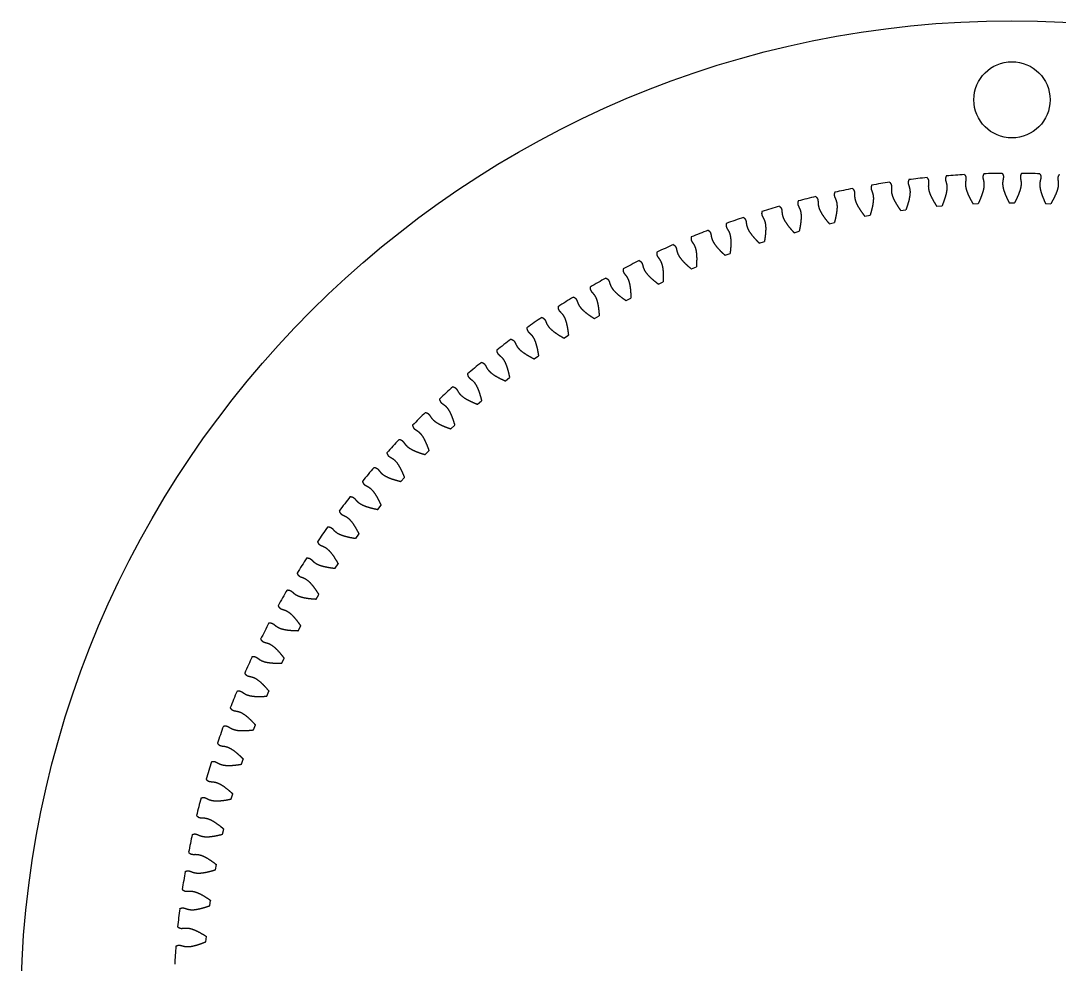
# Model space of a CAD drawing. Header units: millimetres. Extents: x 8 to 86, y -86 to -8.
# Drawn here: x 8 to 48.86, y -45.14 to -8 of the extents above; entities that cross this region are included whole.
import ezdxf

# ---------------------------------------------------------------- set-up
doc = ezdxf.new("R2010")
doc.units = ezdxf.units.MM
doc.layers.get('0').update_dxf_attribs({"linetype": 'CONTINUOUS'})

msp = doc.modelspace()

# ---------------------------------------------------------------- linework, layer by layer
for p, q in [((42.62, -15.468), (42.828, -15.44)), ((44.039, -15.304), (44.248, -15.285)), ((45.464, -15.203), (45.673, -15.193)), ((46.893, -15.166), (47.102, -15.166)), ((48.321, -15.193), (48.53, -15.202)), ((41.21, -15.696), (41.416, -15.659)), ((38.427, -16.342), (38.629, -16.286)), ((39.811, -15.988), (40.015, -15.941)), ((37.06, -16.757), (37.259, -16.692)), ((35.714, -17.233), (35.91, -17.16)), ((34.39, -17.77), (34.582, -17.687)), ((33.091, -18.365), (33.279, -18.274)), ((31.82, -19.018), (32.004, -18.919)), ((30.58, -19.727), (30.76, -19.62)), ((29.373, -20.491), (29.548, -20.376)), ((28.201, -21.309), (28.371, -21.186)), ((27.068, -22.178), (27.231, -22.047)), ((25.974, -23.097), (26.132, -22.959)), ((24.923, -24.065), (25.074, -23.92)), ((23.916, -25.078), (24.061, -24.927)), ((22.956, -26.136), (23.093, -25.978)), ((22.044, -27.236), (22.174, -27.072)), ((21.182, -28.375), (21.305, -28.206)), ((20.373, -29.552), (20.488, -29.378)), ((19.617, -30.764), (19.724, -30.585)), ((18.916, -32.009), (19.015, -31.825)), ((18.272, -33.284), (18.362, -33.096)), ((17.685, -34.587), (17.767, -34.395)), ((17.158, -35.915), (17.231, -35.719)), ((16.691, -37.265), (16.755, -37.066)), ((16.284, -38.634), (16.34, -38.433)), ((15.94, -40.021), (15.986, -39.817)), ((15.658, -41.421), (15.695, -41.216)), ((15.439, -42.833), (15.467, -42.626)), ((15.284, -44.253), (15.303, -44.045))]:
    msp.add_line(p, q)
for centre, radius in [((47, -47), 39), ((47, -11.111), 1.5)]:
    msp.add_circle(centre, radius)
for start, end in [(95.8144, 97.0543), (93.243, 94.4828), (90.6716, 91.9114), (88.1002, 89.34), (100.9573, 102.1971), (98.3859, 99.6257), (103.5287, 104.7685), (106.1002, 107.34), (108.6716, 109.9114), (111.243, 112.4828), (113.8144, 115.0543), (116.3859, 117.6257), (118.9573, 120.1971), (121.5287, 122.7685), (124.1002, 125.34), (126.6716, 127.9114), (129.243, 130.4828), (131.8144, 133.0543), (134.3859, 135.6257), (136.9573, 138.1971), (139.5287, 140.7685), (142.1002, 143.34), (144.6716, 145.9114), (147.243, 148.4828), (149.8144, 151.0543), (152.3859, 153.6257), (154.9573, 156.1971), (157.5287, 158.7685), (160.1002, 161.34), (162.6716, 163.9114), (165.243, 166.4828), (167.8144, 169.0543), (170.3859, 171.6257), (172.9573, 174.1971), (175.5287, 176.7685)]:
    msp.add_arc((47, -47), 32.996, start, end)
for points, knots in [([(42.948, -14.253), (42.942, -14.264), (42.931, -14.286), (42.92, -14.318), (42.912, -14.359), (42.916, -14.408), (42.93, -14.458), (42.949, -14.512), (42.969, -14.573), (42.985, -14.646), (42.992, -14.735), (42.987, -14.84), (42.968, -14.962), (42.937, -15.103), (42.9, -15.229), (42.866, -15.332), (42.841, -15.403), (42.828, -15.44)], [0.1347828, 0.1347828, 0.1347828, 0.1347828, 0.1347828, 0.1347828, 0.2, 0.2666667, 0.3333333, 0.4, 0.4666667, 0.5333333, 0.6, 0.6666667, 0.7333333, 0.8, 0.8666667, 0.9333333, 1, 1, 1, 1, 1, 1]), ([(43.657, -14.173), (43.665, -14.183), (43.681, -14.202), (43.699, -14.23), (43.715, -14.268), (43.723, -14.317), (43.721, -14.369), (43.714, -14.426), (43.708, -14.49), (43.709, -14.565), (43.722, -14.652), (43.75, -14.754), (43.795, -14.869), (43.858, -14.999), (43.922, -15.114), (43.978, -15.206), (44.018, -15.271), (44.039, -15.304)], [0.1345052, 0.1345052, 0.1345052, 0.1345052, 0.1345052, 0.1345052, 0.2, 0.2666667, 0.3333333, 0.4, 0.4666667, 0.5333333, 0.6, 0.6666667, 0.7333333, 0.8, 0.8666667, 0.9333333, 1, 1, 1, 1, 1, 1]), ([(44.421, -14.105), (44.415, -14.115), (44.403, -14.137), (44.39, -14.168), (44.381, -14.208), (44.382, -14.258), (44.394, -14.308), (44.411, -14.363), (44.428, -14.425), (44.44, -14.499), (44.443, -14.587), (44.434, -14.692), (44.41, -14.814), (44.372, -14.953), (44.329, -15.077), (44.291, -15.178), (44.263, -15.249), (44.248, -15.285)], [0.1347828, 0.1347828, 0.1347828, 0.1347828, 0.1347828, 0.1347828, 0.2, 0.2666667, 0.3333333, 0.4, 0.4666667, 0.5333333, 0.6, 0.6666667, 0.7333333, 0.8, 0.8666667, 0.9333333, 1, 1, 1, 1, 1, 1]), ([(45.133, -14.056), (45.141, -14.066), (45.155, -14.086), (45.173, -14.115), (45.187, -14.154), (45.193, -14.203), (45.188, -14.255), (45.179, -14.311), (45.17, -14.375), (45.168, -14.45), (45.177, -14.538), (45.2, -14.64), (45.24, -14.758), (45.297, -14.89), (45.356, -15.008), (45.407, -15.103), (45.445, -15.169), (45.464, -15.203)], [0.1345052, 0.1345052, 0.1345052, 0.1345052, 0.1345052, 0.1345052, 0.2, 0.2666667, 0.3333333, 0.4, 0.4666667, 0.5333333, 0.6, 0.6666667, 0.7333333, 0.8, 0.8666667, 0.9333333, 1, 1, 1, 1, 1, 1]), ([(45.899, -14.022), (45.893, -14.032), (45.88, -14.053), (45.866, -14.084), (45.855, -14.124), (45.854, -14.173), (45.863, -14.224), (45.878, -14.279), (45.892, -14.342), (45.901, -14.417), (45.9, -14.505), (45.886, -14.609), (45.857, -14.73), (45.812, -14.867), (45.764, -14.989), (45.721, -15.089), (45.69, -15.158), (45.673, -15.193)], [0.1347828, 0.1347828, 0.1347828, 0.1347828, 0.1347828, 0.1347828, 0.2, 0.2666667, 0.3333333, 0.4, 0.4666667, 0.5333333, 0.6, 0.6666667, 0.7333333, 0.8, 0.8666667, 0.9333333, 1, 1, 1, 1, 1, 1]), ([(46.613, -14.006), (46.621, -14.016), (46.634, -14.036), (46.65, -14.066), (46.663, -14.106), (46.666, -14.155), (46.659, -14.206), (46.647, -14.262), (46.636, -14.326), (46.63, -14.401), (46.635, -14.489), (46.654, -14.592), (46.689, -14.711), (46.739, -14.846), (46.793, -14.966), (46.84, -15.063), (46.874, -15.131), (46.893, -15.166)], [0.1345052, 0.1345052, 0.1345052, 0.1345052, 0.1345052, 0.1345052, 0.2, 0.2666667, 0.3333333, 0.4, 0.4666667, 0.5333333, 0.6, 0.6666667, 0.7333333, 0.8, 0.8666667, 0.9333333, 1, 1, 1, 1, 1, 1]), ([(47.38, -14.006), (47.373, -14.016), (47.359, -14.036), (47.344, -14.066), (47.331, -14.106), (47.328, -14.155), (47.335, -14.206), (47.347, -14.262), (47.358, -14.326), (47.364, -14.4), (47.359, -14.489), (47.34, -14.592), (47.306, -14.711), (47.255, -14.846), (47.202, -14.966), (47.154, -15.063), (47.12, -15.131), (47.102, -15.166)], [0.1347828, 0.1347828, 0.1347828, 0.1347828, 0.1347828, 0.1347828, 0.2, 0.2666667, 0.3333333, 0.4, 0.4666667, 0.5333333, 0.6, 0.6666667, 0.7333333, 0.8, 0.8666667, 0.9333333, 1, 1, 1, 1, 1, 1]), ([(48.094, -14.022), (48.101, -14.032), (48.113, -14.053), (48.128, -14.084), (48.139, -14.124), (48.14, -14.173), (48.131, -14.224), (48.116, -14.279), (48.102, -14.342), (48.093, -14.417), (48.094, -14.505), (48.108, -14.609), (48.137, -14.73), (48.182, -14.867), (48.23, -14.989), (48.273, -15.088), (48.304, -15.158), (48.321, -15.193)], [0.1345052, 0.1345052, 0.1345052, 0.1345052, 0.1345052, 0.1345052, 0.2, 0.2666667, 0.3333333, 0.4, 0.4666667, 0.5333333, 0.6, 0.6666667, 0.7333333, 0.8, 0.8666667, 0.9333333, 1, 1, 1, 1, 1, 1]), ([(48.86, -14.056), (48.852, -14.066), (48.838, -14.085), (48.821, -14.115), (48.806, -14.154), (48.801, -14.203), (48.806, -14.254), (48.815, -14.31), (48.824, -14.375), (48.826, -14.449), (48.817, -14.537), (48.794, -14.64), (48.754, -14.757), (48.697, -14.89), (48.639, -15.008), (48.587, -15.102), (48.55, -15.168), (48.53, -15.202)], [0.1347828, 0.1347828, 0.1347828, 0.1347828, 0.1347828, 0.1347828, 0.2, 0.2666667, 0.3333333, 0.4, 0.4666667, 0.5333333, 0.6, 0.6666667, 0.7333333, 0.8, 0.8666667, 0.9333333, 1, 1, 1, 1, 1, 1]), ([(40.728, -14.605), (40.737, -14.614), (40.754, -14.631), (40.775, -14.658), (40.795, -14.695), (40.806, -14.743), (40.809, -14.794), (40.807, -14.851), (40.807, -14.916), (40.815, -14.991), (40.836, -15.076), (40.873, -15.175), (40.928, -15.286), (41.002, -15.409), (41.076, -15.518), (41.14, -15.605), (41.186, -15.666), (41.21, -15.696)], [0.1345052, 0.1345052, 0.1345052, 0.1345052, 0.1345052, 0.1345052, 0.2, 0.2666667, 0.3333333, 0.4, 0.4666667, 0.5333333, 0.6, 0.6666667, 0.7333333, 0.8, 0.8666667, 0.9333333, 1, 1, 1, 1, 1, 1]), ([(41.483, -14.468), (41.477, -14.479), (41.468, -14.502), (41.458, -14.534), (41.452, -14.575), (41.458, -14.624), (41.474, -14.673), (41.495, -14.726), (41.518, -14.787), (41.537, -14.859), (41.548, -14.947), (41.548, -15.052), (41.535, -15.175), (41.51, -15.317), (41.479, -15.445), (41.449, -15.549), (41.428, -15.622), (41.416, -15.659)], [0.1347828, 0.1347828, 0.1347828, 0.1347828, 0.1347828, 0.1347828, 0.2, 0.2666667, 0.3333333, 0.4, 0.4666667, 0.5333333, 0.6, 0.6666667, 0.7333333, 0.8, 0.8666667, 0.9333333, 1, 1, 1, 1, 1, 1]), ([(42.188, -14.356), (42.196, -14.365), (42.213, -14.384), (42.232, -14.411), (42.25, -14.449), (42.26, -14.497), (42.26, -14.549), (42.256, -14.606), (42.253, -14.671), (42.257, -14.745), (42.274, -14.832), (42.307, -14.932), (42.357, -15.045), (42.425, -15.172), (42.495, -15.284), (42.554, -15.374), (42.598, -15.436), (42.62, -15.468)], [0.1345052, 0.1345052, 0.1345052, 0.1345052, 0.1345052, 0.1345052, 0.2, 0.2666667, 0.3333333, 0.4, 0.4666667, 0.5333333, 0.6, 0.6666667, 0.7333333, 0.8, 0.8666667, 0.9333333, 1, 1, 1, 1, 1, 1]), ([(38.589, -15.094), (38.584, -15.105), (38.577, -15.128), (38.57, -15.162), (38.568, -15.203), (38.578, -15.251), (38.598, -15.299), (38.625, -15.35), (38.653, -15.408), (38.678, -15.478), (38.697, -15.565), (38.706, -15.669), (38.704, -15.793), (38.692, -15.937), (38.672, -16.067), (38.653, -16.173), (38.637, -16.248), (38.629, -16.286)], [0.1347828, 0.1347828, 0.1347828, 0.1347828, 0.1347828, 0.1347828, 0.2, 0.2666667, 0.3333333, 0.4, 0.4666667, 0.5333333, 0.6, 0.6666667, 0.7333333, 0.8, 0.8666667, 0.9333333, 1, 1, 1, 1, 1, 1]), ([(39.281, -14.919), (39.29, -14.927), (39.308, -14.944), (39.33, -14.97), (39.351, -15.006), (39.365, -15.053), (39.37, -15.104), (39.371, -15.162), (39.374, -15.226), (39.385, -15.3), (39.41, -15.385), (39.451, -15.482), (39.511, -15.59), (39.591, -15.71), (39.67, -15.816), (39.737, -15.9), (39.786, -15.958), (39.811, -15.988)], [0.1345052, 0.1345052, 0.1345052, 0.1345052, 0.1345052, 0.1345052, 0.2, 0.2666667, 0.3333333, 0.4, 0.4666667, 0.5333333, 0.6, 0.6666667, 0.7333333, 0.8, 0.8666667, 0.9333333, 1, 1, 1, 1, 1, 1]), ([(40.029, -14.748), (40.024, -14.76), (40.015, -14.783), (40.007, -14.815), (40.003, -14.857), (40.011, -14.905), (40.029, -14.954), (40.053, -15.006), (40.079, -15.065), (40.101, -15.137), (40.115, -15.224), (40.12, -15.329), (40.113, -15.453), (40.094, -15.595), (40.068, -15.725), (40.044, -15.83), (40.025, -15.903), (40.015, -15.941)], [0.1347828, 0.1347828, 0.1347828, 0.1347828, 0.1347828, 0.1347828, 0.2, 0.2666667, 0.3333333, 0.4, 0.4666667, 0.5333333, 0.6, 0.6666667, 0.7333333, 0.8, 0.8666667, 0.9333333, 1, 1, 1, 1, 1, 1]), ([(37.166, -15.503), (37.162, -15.515), (37.155, -15.538), (37.15, -15.572), (37.15, -15.613), (37.162, -15.661), (37.184, -15.708), (37.213, -15.757), (37.244, -15.814), (37.272, -15.883), (37.295, -15.969), (37.309, -16.073), (37.313, -16.197), (37.306, -16.341), (37.293, -16.472), (37.278, -16.579), (37.266, -16.654), (37.259, -16.692)], [0.1347828, 0.1347828, 0.1347828, 0.1347828, 0.1347828, 0.1347828, 0.2, 0.2666667, 0.3333333, 0.4, 0.4666667, 0.5333333, 0.6, 0.6666667, 0.7333333, 0.8, 0.8666667, 0.9333333, 1, 1, 1, 1, 1, 1]), ([(37.85, -15.298), (37.859, -15.306), (37.878, -15.322), (37.901, -15.346), (37.924, -15.381), (37.94, -15.428), (37.947, -15.479), (37.95, -15.536), (37.956, -15.6), (37.971, -15.674), (37.999, -15.758), (38.045, -15.852), (38.11, -15.958), (38.194, -16.074), (38.278, -16.176), (38.349, -16.257), (38.401, -16.313), (38.427, -16.342)], [0.1345052, 0.1345052, 0.1345052, 0.1345052, 0.1345052, 0.1345052, 0.2, 0.2666667, 0.3333333, 0.4, 0.4666667, 0.5333333, 0.6, 0.6666667, 0.7333333, 0.8, 0.8666667, 0.9333333, 1, 1, 1, 1, 1, 1]), ([(36.436, -15.74), (36.447, -15.748), (36.466, -15.763), (36.49, -15.786), (36.514, -15.82), (36.532, -15.866), (36.542, -15.917), (36.548, -15.974), (36.556, -16.038), (36.574, -16.11), (36.606, -16.193), (36.656, -16.285), (36.726, -16.388), (36.816, -16.5), (36.904, -16.598), (36.979, -16.676), (37.033, -16.73), (37.06, -16.757)], [0.1345052, 0.1345052, 0.1345052, 0.1345052, 0.1345052, 0.1345052, 0.2, 0.2666667, 0.3333333, 0.4, 0.4666667, 0.5333333, 0.6, 0.6666667, 0.7333333, 0.8, 0.8666667, 0.9333333, 1, 1, 1, 1, 1, 1]), ([(35.045, -16.246), (35.055, -16.253), (35.075, -16.267), (35.1, -16.289), (35.126, -16.322), (35.146, -16.367), (35.158, -16.417), (35.166, -16.474), (35.178, -16.537), (35.199, -16.609), (35.235, -16.69), (35.289, -16.78), (35.363, -16.88), (35.458, -16.988), (35.55, -17.082), (35.628, -17.156), (35.685, -17.207), (35.714, -17.233)], [0.1345052, 0.1345052, 0.1345052, 0.1345052, 0.1345052, 0.1345052, 0.2, 0.2666667, 0.3333333, 0.4, 0.4666667, 0.5333333, 0.6, 0.6666667, 0.7333333, 0.8, 0.8666667, 0.9333333, 1, 1, 1, 1, 1, 1]), ([(35.763, -15.976), (35.759, -15.988), (35.754, -16.012), (35.75, -16.045), (35.752, -16.087), (35.766, -16.134), (35.79, -16.18), (35.821, -16.228), (35.854, -16.283), (35.886, -16.351), (35.912, -16.436), (35.931, -16.539), (35.941, -16.663), (35.941, -16.807), (35.933, -16.938), (35.923, -17.045), (35.914, -17.121), (35.91, -17.16)], [0.1347828, 0.1347828, 0.1347828, 0.1347828, 0.1347828, 0.1347828, 0.2, 0.2666667, 0.3333333, 0.4, 0.4666667, 0.5333333, 0.6, 0.6666667, 0.7333333, 0.8, 0.8666667, 0.9333333, 1, 1, 1, 1, 1, 1]), ([(34.382, -16.511), (34.379, -16.524), (34.375, -16.548), (34.372, -16.581), (34.376, -16.623), (34.392, -16.669), (34.419, -16.714), (34.452, -16.76), (34.488, -16.814), (34.522, -16.881), (34.552, -16.964), (34.575, -17.066), (34.591, -17.189), (34.597, -17.333), (34.595, -17.465), (34.59, -17.573), (34.585, -17.648), (34.582, -17.687)], [0.1347828, 0.1347828, 0.1347828, 0.1347828, 0.1347828, 0.1347828, 0.2, 0.2666667, 0.3333333, 0.4, 0.4666667, 0.5333333, 0.6, 0.6666667, 0.7333333, 0.8, 0.8666667, 0.9333333, 1, 1, 1, 1, 1, 1]), ([(33.027, -17.108), (33.025, -17.121), (33.021, -17.145), (33.02, -17.179), (33.026, -17.22), (33.044, -17.265), (33.073, -17.308), (33.108, -17.354), (33.146, -17.406), (33.183, -17.471), (33.217, -17.552), (33.245, -17.654), (33.266, -17.776), (33.279, -17.92), (33.283, -18.051), (33.282, -18.159), (33.281, -18.235), (33.279, -18.274)], [0.1347828, 0.1347828, 0.1347828, 0.1347828, 0.1347828, 0.1347828, 0.2, 0.2666667, 0.3333333, 0.4, 0.4666667, 0.5333333, 0.6, 0.6666667, 0.7333333, 0.8, 0.8666667, 0.9333333, 1, 1, 1, 1, 1, 1]), ([(33.677, -16.813), (33.688, -16.819), (33.708, -16.833), (33.734, -16.854), (33.762, -16.885), (33.784, -16.93), (33.798, -16.979), (33.809, -17.035), (33.823, -17.099), (33.847, -17.169), (33.887, -17.249), (33.945, -17.336), (34.023, -17.432), (34.123, -17.536), (34.219, -17.626), (34.301, -17.696), (34.359, -17.745), (34.39, -17.77)], [0.1345052, 0.1345052, 0.1345052, 0.1345052, 0.1345052, 0.1345052, 0.2, 0.2666667, 0.3333333, 0.4, 0.4666667, 0.5333333, 0.6, 0.6666667, 0.7333333, 0.8, 0.8666667, 0.9333333, 1, 1, 1, 1, 1, 1]), ([(32.336, -17.441), (32.347, -17.447), (32.368, -17.459), (32.395, -17.48), (32.424, -17.51), (32.448, -17.553), (32.464, -17.602), (32.478, -17.657), (32.495, -17.72), (32.522, -17.79), (32.565, -17.867), (32.627, -17.952), (32.71, -18.044), (32.814, -18.144), (32.914, -18.229), (32.999, -18.296), (33.059, -18.342), (33.091, -18.365)], [0.1345052, 0.1345052, 0.1345052, 0.1345052, 0.1345052, 0.1345052, 0.2, 0.2666667, 0.3333333, 0.4, 0.4666667, 0.5333333, 0.6, 0.6666667, 0.7333333, 0.8, 0.8666667, 0.9333333, 1, 1, 1, 1, 1, 1]), ([(31.7, -17.765), (31.698, -17.778), (31.696, -17.802), (31.696, -17.836), (31.704, -17.876), (31.724, -17.921), (31.755, -17.963), (31.792, -18.007), (31.832, -18.057), (31.873, -18.12), (31.91, -18.2), (31.942, -18.301), (31.968, -18.422), (31.988, -18.564), (31.998, -18.696), (32.002, -18.803), (32.004, -18.88), (32.004, -18.919)], [0.1347828, 0.1347828, 0.1347828, 0.1347828, 0.1347828, 0.1347828, 0.2, 0.2666667, 0.3333333, 0.4, 0.4666667, 0.5333333, 0.6, 0.6666667, 0.7333333, 0.8, 0.8666667, 0.9333333, 1, 1, 1, 1, 1, 1]), ([(31.025, -18.129), (31.036, -18.134), (31.057, -18.146), (31.085, -18.165), (31.115, -18.193), (31.141, -18.235), (31.16, -18.284), (31.176, -18.338), (31.196, -18.4), (31.226, -18.468), (31.273, -18.544), (31.338, -18.626), (31.425, -18.714), (31.534, -18.809), (31.638, -18.89), (31.725, -18.953), (31.788, -18.996), (31.82, -19.018)], [0.1345052, 0.1345052, 0.1345052, 0.1345052, 0.1345052, 0.1345052, 0.2, 0.2666667, 0.3333333, 0.4, 0.4666667, 0.5333333, 0.6, 0.6666667, 0.7333333, 0.8, 0.8666667, 0.9333333, 1, 1, 1, 1, 1, 1]), ([(30.404, -18.481), (30.402, -18.494), (30.401, -18.518), (30.403, -18.552), (30.413, -18.592), (30.435, -18.636), (30.467, -18.676), (30.506, -18.718), (30.549, -18.767), (30.592, -18.828), (30.633, -18.906), (30.67, -19.005), (30.701, -19.125), (30.727, -19.267), (30.743, -19.397), (30.752, -19.505), (30.757, -19.581), (30.76, -19.62)], [0.1347828, 0.1347828, 0.1347828, 0.1347828, 0.1347828, 0.1347828, 0.2, 0.2666667, 0.3333333, 0.4, 0.4666667, 0.5333333, 0.6, 0.6666667, 0.7333333, 0.8, 0.8666667, 0.9333333, 1, 1, 1, 1, 1, 1]), ([(29.745, -18.875), (29.757, -18.879), (29.779, -18.89), (29.808, -18.908), (29.839, -18.935), (29.867, -18.976), (29.887, -19.023), (29.906, -19.077), (29.929, -19.138), (29.962, -19.205), (30.012, -19.278), (30.081, -19.357), (30.172, -19.442), (30.284, -19.531), (30.392, -19.607), (30.482, -19.666), (30.547, -19.707), (30.58, -19.727)], [0.1345052, 0.1345052, 0.1345052, 0.1345052, 0.1345052, 0.1345052, 0.2, 0.2666667, 0.3333333, 0.4, 0.4666667, 0.5333333, 0.6, 0.6666667, 0.7333333, 0.8, 0.8666667, 0.9333333, 1, 1, 1, 1, 1, 1]), ([(29.141, -19.254), (29.14, -19.267), (29.14, -19.291), (29.144, -19.325), (29.155, -19.365), (29.179, -19.408), (29.213, -19.447), (29.254, -19.487), (29.299, -19.533), (29.345, -19.593), (29.389, -19.669), (29.43, -19.766), (29.467, -19.884), (29.499, -20.025), (29.521, -20.154), (29.535, -20.261), (29.544, -20.337), (29.548, -20.376)], [0.1347828, 0.1347828, 0.1347828, 0.1347828, 0.1347828, 0.1347828, 0.2, 0.2666667, 0.3333333, 0.4, 0.4666667, 0.5333333, 0.6, 0.6666667, 0.7333333, 0.8, 0.8666667, 0.9333333, 1, 1, 1, 1, 1, 1]), ([(28.501, -19.677), (28.513, -19.681), (28.535, -19.691), (28.565, -19.707), (28.597, -19.733), (28.627, -19.773), (28.649, -19.819), (28.67, -19.872), (28.696, -19.932), (28.732, -19.997), (28.785, -20.068), (28.858, -20.144), (28.952, -20.224), (29.069, -20.309), (29.18, -20.38), (29.273, -20.435), (29.339, -20.472), (29.373, -20.491)], [0.1345052, 0.1345052, 0.1345052, 0.1345052, 0.1345052, 0.1345052, 0.2, 0.2666667, 0.3333333, 0.4, 0.4666667, 0.5333333, 0.6, 0.6666667, 0.7333333, 0.8, 0.8666667, 0.9333333, 1, 1, 1, 1, 1, 1]), ([(27.914, -20.084), (27.914, -20.096), (27.915, -20.12), (27.92, -20.154), (27.933, -20.193), (27.959, -20.235), (27.995, -20.272), (28.037, -20.311), (28.084, -20.355), (28.133, -20.412), (28.181, -20.487), (28.226, -20.582), (28.268, -20.698), (28.307, -20.837), (28.334, -20.966), (28.353, -21.072), (28.365, -21.147), (28.371, -21.186)], [0.1347828, 0.1347828, 0.1347828, 0.1347828, 0.1347828, 0.1347828, 0.2, 0.2666667, 0.3333333, 0.4, 0.4666667, 0.5333333, 0.6, 0.6666667, 0.7333333, 0.8, 0.8666667, 0.9333333, 1, 1, 1, 1, 1, 1]), ([(27.294, -20.534), (27.306, -20.538), (27.328, -20.547), (27.359, -20.562), (27.392, -20.586), (27.424, -20.624), (27.448, -20.67), (27.472, -20.722), (27.5, -20.78), (27.539, -20.844), (27.595, -20.912), (27.671, -20.985), (27.769, -21.061), (27.889, -21.14), (28.003, -21.206), (28.099, -21.257), (28.166, -21.291), (28.201, -21.309)], [0.1345052, 0.1345052, 0.1345052, 0.1345052, 0.1345052, 0.1345052, 0.2, 0.2666667, 0.3333333, 0.4, 0.4666667, 0.5333333, 0.6, 0.6666667, 0.7333333, 0.8, 0.8666667, 0.9333333, 1, 1, 1, 1, 1, 1]), ([(26.726, -20.967), (26.726, -20.98), (26.728, -21.004), (26.735, -21.037), (26.749, -21.076), (26.778, -21.116), (26.815, -21.152), (26.859, -21.188), (26.908, -21.231), (26.959, -21.286), (27.01, -21.358), (27.06, -21.45), (27.107, -21.565), (27.152, -21.702), (27.185, -21.829), (27.209, -21.935), (27.224, -22.009), (27.231, -22.047)], [0.1347828, 0.1347828, 0.1347828, 0.1347828, 0.1347828, 0.1347828, 0.2, 0.2666667, 0.3333333, 0.4, 0.4666667, 0.5333333, 0.6, 0.6666667, 0.7333333, 0.8, 0.8666667, 0.9333333, 1, 1, 1, 1, 1, 1]), ([(26.126, -21.445), (26.138, -21.449), (26.161, -21.456), (26.192, -21.47), (26.227, -21.493), (26.26, -21.529), (26.287, -21.573), (26.312, -21.625), (26.343, -21.682), (26.385, -21.744), (26.444, -21.809), (26.524, -21.878), (26.625, -21.95), (26.749, -22.024), (26.865, -22.084), (26.963, -22.131), (27.032, -22.162), (27.068, -22.178)], [0.1345052, 0.1345052, 0.1345052, 0.1345052, 0.1345052, 0.1345052, 0.2, 0.2666667, 0.3333333, 0.4, 0.4666667, 0.5333333, 0.6, 0.6666667, 0.7333333, 0.8, 0.8666667, 0.9333333, 1, 1, 1, 1, 1, 1]), ([(25.578, -21.903), (25.579, -21.915), (25.582, -21.939), (25.59, -21.972), (25.607, -22.01), (25.637, -22.049), (25.676, -22.084), (25.721, -22.118), (25.772, -22.158), (25.825, -22.211), (25.88, -22.28), (25.933, -22.371), (25.986, -22.483), (26.037, -22.618), (26.076, -22.744), (26.104, -22.848), (26.122, -22.921), (26.132, -22.959)], [0.1347828, 0.1347828, 0.1347828, 0.1347828, 0.1347828, 0.1347828, 0.2, 0.2666667, 0.3333333, 0.4, 0.4666667, 0.5333333, 0.6, 0.6666667, 0.7333333, 0.8, 0.8666667, 0.9333333, 1, 1, 1, 1, 1, 1]), ([(25.001, -22.407), (25.013, -22.41), (25.036, -22.417), (25.068, -22.429), (25.104, -22.45), (25.138, -22.485), (25.167, -22.528), (25.195, -22.578), (25.228, -22.634), (25.273, -22.694), (25.335, -22.757), (25.417, -22.822), (25.521, -22.889), (25.648, -22.957), (25.768, -23.013), (25.867, -23.055), (25.938, -23.083), (25.974, -23.097)], [0.1345052, 0.1345052, 0.1345052, 0.1345052, 0.1345052, 0.1345052, 0.2, 0.2666667, 0.3333333, 0.4, 0.4666667, 0.5333333, 0.6, 0.6666667, 0.7333333, 0.8, 0.8666667, 0.9333333, 1, 1, 1, 1, 1, 1]), ([(24.474, -22.889), (24.475, -22.902), (24.48, -22.925), (24.489, -22.958), (24.507, -22.995), (24.539, -23.033), (24.579, -23.065), (24.626, -23.098), (24.679, -23.136), (24.735, -23.186), (24.792, -23.253), (24.85, -23.341), (24.907, -23.451), (24.964, -23.583), (25.008, -23.707), (25.041, -23.81), (25.063, -23.882), (25.074, -23.92)], [0.1347828, 0.1347828, 0.1347828, 0.1347828, 0.1347828, 0.1347828, 0.2, 0.2666667, 0.3333333, 0.4, 0.4666667, 0.5333333, 0.6, 0.6666667, 0.7333333, 0.8, 0.8666667, 0.9333333, 1, 1, 1, 1, 1, 1]), ([(23.919, -23.419), (23.932, -23.421), (23.955, -23.427), (23.988, -23.438), (24.024, -23.457), (24.06, -23.491), (24.091, -23.533), (24.121, -23.581), (24.157, -23.635), (24.204, -23.693), (24.269, -23.753), (24.354, -23.815), (24.461, -23.877), (24.591, -23.94), (24.713, -23.99), (24.814, -24.027), (24.886, -24.052), (24.923, -24.065)], [0.1345052, 0.1345052, 0.1345052, 0.1345052, 0.1345052, 0.1345052, 0.2, 0.2666667, 0.3333333, 0.4, 0.4666667, 0.5333333, 0.6, 0.6666667, 0.7333333, 0.8, 0.8666667, 0.9333333, 1, 1, 1, 1, 1, 1]), ([(23.415, -23.924), (23.417, -23.936), (23.422, -23.96), (23.433, -23.992), (23.453, -24.029), (23.486, -24.065), (23.528, -24.095), (23.577, -24.125), (23.631, -24.161), (23.689, -24.208), (23.749, -24.273), (23.811, -24.358), (23.873, -24.466), (23.935, -24.595), (23.986, -24.717), (24.023, -24.818), (24.048, -24.89), (24.061, -24.927)], [0.1347828, 0.1347828, 0.1347828, 0.1347828, 0.1347828, 0.1347828, 0.2, 0.2666667, 0.3333333, 0.4, 0.4666667, 0.5333333, 0.6, 0.6666667, 0.7333333, 0.8, 0.8666667, 0.9333333, 1, 1, 1, 1, 1, 1]), ([(22.885, -24.479), (22.897, -24.48), (22.921, -24.485), (22.954, -24.494), (22.991, -24.512), (23.029, -24.544), (23.061, -24.584), (23.093, -24.631), (23.131, -24.684), (23.182, -24.739), (23.249, -24.797), (23.337, -24.854), (23.447, -24.912), (23.579, -24.968), (23.703, -25.013), (23.806, -25.046), (23.879, -25.067), (23.916, -25.078)], [0.1345052, 0.1345052, 0.1345052, 0.1345052, 0.1345052, 0.1345052, 0.2, 0.2666667, 0.3333333, 0.4, 0.4666667, 0.5333333, 0.6, 0.6666667, 0.7333333, 0.8, 0.8666667, 0.9333333, 1, 1, 1, 1, 1, 1]), ([(22.403, -25.006), (22.406, -25.018), (22.412, -25.041), (22.425, -25.073), (22.446, -25.108), (22.481, -25.143), (22.524, -25.172), (22.574, -25.199), (22.63, -25.232), (22.69, -25.277), (22.753, -25.339), (22.818, -25.421), (22.885, -25.526), (22.953, -25.653), (23.009, -25.772), (23.051, -25.871), (23.079, -25.942), (23.093, -25.978)], [0.1347828, 0.1347828, 0.1347828, 0.1347828, 0.1347828, 0.1347828, 0.2, 0.2666667, 0.3333333, 0.4, 0.4666667, 0.5333333, 0.6, 0.6666667, 0.7333333, 0.8, 0.8666667, 0.9333333, 1, 1, 1, 1, 1, 1]), ([(21.899, -25.583), (21.911, -25.584), (21.935, -25.587), (21.968, -25.595), (22.006, -25.612), (22.045, -25.642), (22.08, -25.681), (22.114, -25.726), (22.154, -25.777), (22.207, -25.83), (22.277, -25.885), (22.367, -25.938), (22.479, -25.991), (22.614, -26.041), (22.74, -26.08), (22.844, -26.108), (22.918, -26.127), (22.956, -26.136)], [0.1345052, 0.1345052, 0.1345052, 0.1345052, 0.1345052, 0.1345052, 0.2, 0.2666667, 0.3333333, 0.4, 0.4666667, 0.5333333, 0.6, 0.6666667, 0.7333333, 0.8, 0.8666667, 0.9333333, 1, 1, 1, 1, 1, 1]), ([(21.441, -26.131), (21.444, -26.143), (21.452, -26.166), (21.466, -26.197), (21.488, -26.232), (21.525, -26.265), (21.569, -26.292), (21.62, -26.317), (21.678, -26.348), (21.739, -26.39), (21.805, -26.449), (21.874, -26.528), (21.946, -26.629), (22.02, -26.753), (22.081, -26.87), (22.127, -26.967), (22.159, -27.036), (22.174, -27.072)], [0.1347828, 0.1347828, 0.1347828, 0.1347828, 0.1347828, 0.1347828, 0.2, 0.2666667, 0.3333333, 0.4, 0.4666667, 0.5333333, 0.6, 0.6666667, 0.7333333, 0.8, 0.8666667, 0.9333333, 1, 1, 1, 1, 1, 1]), ([(20.963, -26.731), (20.975, -26.731), (21, -26.734), (21.033, -26.74), (21.072, -26.755), (21.112, -26.783), (21.148, -26.82), (21.185, -26.864), (21.227, -26.913), (21.282, -26.964), (21.354, -27.015), (21.447, -27.065), (21.561, -27.112), (21.699, -27.156), (21.826, -27.19), (21.931, -27.213), (22.006, -27.228), (22.044, -27.236)], [0.1345052, 0.1345052, 0.1345052, 0.1345052, 0.1345052, 0.1345052, 0.2, 0.2666667, 0.3333333, 0.4, 0.4666667, 0.5333333, 0.6, 0.6666667, 0.7333333, 0.8, 0.8666667, 0.9333333, 1, 1, 1, 1, 1, 1]), ([(20.531, -27.299), (20.534, -27.311), (20.543, -27.334), (20.558, -27.364), (20.582, -27.397), (20.62, -27.429), (20.666, -27.453), (20.718, -27.477), (20.776, -27.505), (20.84, -27.544), (20.909, -27.6), (20.981, -27.676), (21.057, -27.774), (21.137, -27.894), (21.203, -28.008), (21.253, -28.103), (21.288, -28.171), (21.305, -28.206)], [0.1347828, 0.1347828, 0.1347828, 0.1347828, 0.1347828, 0.1347828, 0.2, 0.2666667, 0.3333333, 0.4, 0.4666667, 0.5333333, 0.6, 0.6666667, 0.7333333, 0.8, 0.8666667, 0.9333333, 1, 1, 1, 1, 1, 1]), ([(20.08, -27.919), (20.092, -27.919), (20.117, -27.92), (20.15, -27.925), (20.19, -27.938), (20.231, -27.965), (20.269, -28), (20.307, -28.043), (20.352, -28.09), (20.409, -28.138), (20.483, -28.186), (20.578, -28.231), (20.695, -28.273), (20.834, -28.311), (20.962, -28.339), (21.069, -28.358), (21.144, -28.37), (21.182, -28.375)], [0.1345052, 0.1345052, 0.1345052, 0.1345052, 0.1345052, 0.1345052, 0.2, 0.2666667, 0.3333333, 0.4, 0.4666667, 0.5333333, 0.6, 0.6666667, 0.7333333, 0.8, 0.8666667, 0.9333333, 1, 1, 1, 1, 1, 1]), ([(19.673, -28.506), (19.678, -28.518), (19.687, -28.54), (19.704, -28.57), (19.729, -28.602), (19.769, -28.632), (19.815, -28.655), (19.869, -28.675), (19.928, -28.701), (19.994, -28.737), (20.065, -28.79), (20.14, -28.863), (20.221, -28.957), (20.306, -29.074), (20.377, -29.184), (20.432, -29.277), (20.469, -29.343), (20.488, -29.378)], [0.1347828, 0.1347828, 0.1347828, 0.1347828, 0.1347828, 0.1347828, 0.2, 0.2666667, 0.3333333, 0.4, 0.4666667, 0.5333333, 0.6, 0.6666667, 0.7333333, 0.8, 0.8666667, 0.9333333, 1, 1, 1, 1, 1, 1]), ([(19.251, -29.146), (19.263, -29.146), (19.288, -29.146), (19.322, -29.149), (19.362, -29.16), (19.404, -29.185), (19.443, -29.219), (19.483, -29.259), (19.53, -29.304), (19.589, -29.35), (19.666, -29.394), (19.763, -29.435), (19.881, -29.472), (20.022, -29.504), (20.151, -29.526), (20.258, -29.54), (20.334, -29.548), (20.373, -29.552)], [0.1345052, 0.1345052, 0.1345052, 0.1345052, 0.1345052, 0.1345052, 0.2, 0.2666667, 0.3333333, 0.4, 0.4666667, 0.5333333, 0.6, 0.6666667, 0.7333333, 0.8, 0.8666667, 0.9333333, 1, 1, 1, 1, 1, 1]), ([(18.871, -29.751), (18.876, -29.762), (18.887, -29.784), (18.904, -29.813), (18.932, -29.844), (18.972, -29.872), (19.02, -29.893), (19.074, -29.911), (19.134, -29.934), (19.201, -29.967), (19.275, -30.017), (19.354, -30.086), (19.438, -30.177), (19.528, -30.289), (19.604, -30.397), (19.663, -30.487), (19.704, -30.551), (19.724, -30.585)], [0.1347828, 0.1347828, 0.1347828, 0.1347828, 0.1347828, 0.1347828, 0.2, 0.2666667, 0.3333333, 0.4, 0.4666667, 0.5333333, 0.6, 0.6666667, 0.7333333, 0.8, 0.8666667, 0.9333333, 1, 1, 1, 1, 1, 1]), ([(18.478, -30.409), (18.49, -30.408), (18.515, -30.407), (18.549, -30.409), (18.589, -30.418), (18.633, -30.441), (18.673, -30.473), (18.715, -30.512), (18.764, -30.554), (18.825, -30.598), (18.904, -30.638), (19.002, -30.675), (19.122, -30.707), (19.264, -30.732), (19.394, -30.748), (19.502, -30.757), (19.578, -30.762), (19.617, -30.764)], [0.1345052, 0.1345052, 0.1345052, 0.1345052, 0.1345052, 0.1345052, 0.2, 0.2666667, 0.3333333, 0.4, 0.4666667, 0.5333333, 0.6, 0.6666667, 0.7333333, 0.8, 0.8666667, 0.9333333, 1, 1, 1, 1, 1, 1]), ([(18.126, -31.03), (18.131, -31.042), (18.142, -31.063), (18.161, -31.091), (18.19, -31.121), (18.232, -31.147), (18.28, -31.165), (18.335, -31.181), (18.397, -31.201), (18.465, -31.232), (18.541, -31.278), (18.623, -31.343), (18.711, -31.43), (18.806, -31.539), (18.887, -31.643), (18.95, -31.73), (18.993, -31.793), (19.015, -31.825)], [0.1347828, 0.1347828, 0.1347828, 0.1347828, 0.1347828, 0.1347828, 0.2, 0.2666667, 0.3333333, 0.4, 0.4666667, 0.5333333, 0.6, 0.6666667, 0.7333333, 0.8, 0.8666667, 0.9333333, 1, 1, 1, 1, 1, 1]), ([(17.762, -31.706), (17.775, -31.704), (17.799, -31.702), (17.833, -31.702), (17.874, -31.71), (17.918, -31.73), (17.96, -31.76), (18.004, -31.797), (18.055, -31.838), (18.118, -31.878), (18.198, -31.915), (18.298, -31.948), (18.419, -31.974), (18.562, -31.993), (18.693, -32.003), (18.801, -32.007), (18.877, -32.009), (18.916, -32.009)], [0.1345052, 0.1345052, 0.1345052, 0.1345052, 0.1345052, 0.1345052, 0.2, 0.2666667, 0.3333333, 0.4, 0.4666667, 0.5333333, 0.6, 0.6666667, 0.7333333, 0.8, 0.8666667, 0.9333333, 1, 1, 1, 1, 1, 1]), ([(17.438, -32.342), (17.444, -32.353), (17.457, -32.374), (17.477, -32.401), (17.507, -32.429), (17.55, -32.454), (17.599, -32.47), (17.654, -32.483), (17.717, -32.5), (17.787, -32.528), (17.864, -32.57), (17.949, -32.632), (18.041, -32.715), (18.141, -32.819), (18.226, -32.919), (18.293, -33.004), (18.339, -33.065), (18.362, -33.096)], [0.1347828, 0.1347828, 0.1347828, 0.1347828, 0.1347828, 0.1347828, 0.2, 0.2666667, 0.3333333, 0.4, 0.4666667, 0.5333333, 0.6, 0.6666667, 0.7333333, 0.8, 0.8666667, 0.9333333, 1, 1, 1, 1, 1, 1]), ([(17.105, -33.033), (17.118, -33.031), (17.142, -33.027), (17.176, -33.026), (17.217, -33.032), (17.263, -33.05), (17.306, -33.079), (17.351, -33.114), (17.404, -33.152), (17.468, -33.189), (17.55, -33.223), (17.651, -33.251), (17.774, -33.271), (17.917, -33.284), (18.049, -33.288), (18.157, -33.288), (18.233, -33.286), (18.272, -33.284)], [0.1345052, 0.1345052, 0.1345052, 0.1345052, 0.1345052, 0.1345052, 0.2, 0.2666667, 0.3333333, 0.4, 0.4666667, 0.5333333, 0.6, 0.6666667, 0.7333333, 0.8, 0.8666667, 0.9333333, 1, 1, 1, 1, 1, 1]), ([(16.81, -33.683), (16.817, -33.694), (16.83, -33.714), (16.851, -33.74), (16.883, -33.767), (16.927, -33.79), (16.977, -33.803), (17.033, -33.814), (17.096, -33.829), (17.167, -33.853), (17.246, -33.892), (17.333, -33.95), (17.43, -34.029), (17.534, -34.128), (17.623, -34.225), (17.694, -34.306), (17.743, -34.364), (17.767, -34.395)], [0.1347828, 0.1347828, 0.1347828, 0.1347828, 0.1347828, 0.1347828, 0.2, 0.2666667, 0.3333333, 0.4, 0.4666667, 0.5333333, 0.6, 0.6666667, 0.7333333, 0.8, 0.8666667, 0.9333333, 1, 1, 1, 1, 1, 1]), ([(16.509, -34.388), (16.521, -34.385), (16.545, -34.381), (16.579, -34.378), (16.62, -34.382), (16.667, -34.398), (16.711, -34.425), (16.758, -34.458), (16.812, -34.493), (16.878, -34.528), (16.962, -34.558), (17.064, -34.581), (17.187, -34.596), (17.331, -34.603), (17.463, -34.601), (17.57, -34.595), (17.646, -34.59), (17.685, -34.587)], [0.1345052, 0.1345052, 0.1345052, 0.1345052, 0.1345052, 0.1345052, 0.2, 0.2666667, 0.3333333, 0.4, 0.4666667, 0.5333333, 0.6, 0.6666667, 0.7333333, 0.8, 0.8666667, 0.9333333, 1, 1, 1, 1, 1, 1]), ([(16.243, -35.051), (16.25, -35.061), (16.264, -35.081), (16.287, -35.106), (16.319, -35.132), (16.364, -35.152), (16.415, -35.164), (16.471, -35.172), (16.535, -35.184), (16.607, -35.205), (16.688, -35.24), (16.778, -35.294), (16.877, -35.368), (16.986, -35.463), (17.08, -35.555), (17.154, -35.634), (17.205, -35.69), (17.231, -35.719)], [0.1347828, 0.1347828, 0.1347828, 0.1347828, 0.1347828, 0.1347828, 0.2, 0.2666667, 0.3333333, 0.4, 0.4666667, 0.5333333, 0.6, 0.6666667, 0.7333333, 0.8, 0.8666667, 0.9333333, 1, 1, 1, 1, 1, 1]), ([(15.974, -35.769), (15.986, -35.765), (16.01, -35.76), (16.043, -35.756), (16.085, -35.758), (16.132, -35.772), (16.178, -35.796), (16.226, -35.827), (16.281, -35.86), (16.349, -35.892), (16.434, -35.918), (16.537, -35.937), (16.661, -35.946), (16.805, -35.946), (16.936, -35.938), (17.044, -35.928), (17.119, -35.92), (17.158, -35.915)], [0.1345052, 0.1345052, 0.1345052, 0.1345052, 0.1345052, 0.1345052, 0.2, 0.2666667, 0.3333333, 0.4, 0.4666667, 0.5333333, 0.6, 0.6666667, 0.7333333, 0.8, 0.8666667, 0.9333333, 1, 1, 1, 1, 1, 1]), ([(15.738, -36.443), (15.745, -36.453), (15.761, -36.472), (15.784, -36.496), (15.818, -36.52), (15.864, -36.538), (15.915, -36.548), (15.971, -36.554), (16.036, -36.562), (16.108, -36.58), (16.191, -36.612), (16.283, -36.662), (16.386, -36.732), (16.498, -36.821), (16.596, -36.909), (16.674, -36.984), (16.728, -37.038), (16.755, -37.066)], [0.1347828, 0.1347828, 0.1347828, 0.1347828, 0.1347828, 0.1347828, 0.2, 0.2666667, 0.3333333, 0.4, 0.4666667, 0.5333333, 0.6, 0.6666667, 0.7333333, 0.8, 0.8666667, 0.9333333, 1, 1, 1, 1, 1, 1]), ([(15.501, -37.172), (15.513, -37.168), (15.537, -37.162), (15.57, -37.156), (15.611, -37.156), (15.659, -37.168), (15.706, -37.191), (15.755, -37.219), (15.812, -37.25), (15.882, -37.278), (15.967, -37.301), (16.071, -37.315), (16.195, -37.318), (16.339, -37.312), (16.47, -37.298), (16.577, -37.283), (16.652, -37.271), (16.691, -37.265)], [0.1345052, 0.1345052, 0.1345052, 0.1345052, 0.1345052, 0.1345052, 0.2, 0.2666667, 0.3333333, 0.4, 0.4666667, 0.5333333, 0.6, 0.6666667, 0.7333333, 0.8, 0.8666667, 0.9333333, 1, 1, 1, 1, 1, 1]), ([(15.296, -37.856), (15.304, -37.866), (15.32, -37.884), (15.344, -37.907), (15.379, -37.93), (15.426, -37.946), (15.477, -37.953), (15.534, -37.956), (15.598, -37.962), (15.672, -37.976), (15.756, -38.005), (15.85, -38.051), (15.956, -38.115), (16.073, -38.2), (16.174, -38.283), (16.255, -38.355), (16.311, -38.406), (16.34, -38.433)], [0.1347828, 0.1347828, 0.1347828, 0.1347828, 0.1347828, 0.1347828, 0.2, 0.2666667, 0.3333333, 0.4, 0.4666667, 0.5333333, 0.6, 0.6666667, 0.7333333, 0.8, 0.8666667, 0.9333333, 1, 1, 1, 1, 1, 1]), ([(15.092, -38.595), (15.104, -38.591), (15.127, -38.583), (15.16, -38.576), (15.201, -38.574), (15.25, -38.584), (15.297, -38.604), (15.348, -38.631), (15.406, -38.659), (15.477, -38.684), (15.563, -38.703), (15.668, -38.712), (15.792, -38.71), (15.936, -38.697), (16.066, -38.678), (16.172, -38.658), (16.246, -38.643), (16.284, -38.634)], [0.1345052, 0.1345052, 0.1345052, 0.1345052, 0.1345052, 0.1345052, 0.2, 0.2666667, 0.3333333, 0.4, 0.4666667, 0.5333333, 0.6, 0.6666667, 0.7333333, 0.8, 0.8666667, 0.9333333, 1, 1, 1, 1, 1, 1]), ([(14.918, -39.288), (14.926, -39.297), (14.943, -39.314), (14.968, -39.337), (15.004, -39.358), (15.051, -39.372), (15.103, -39.376), (15.16, -39.377), (15.225, -39.38), (15.299, -39.391), (15.384, -39.416), (15.48, -39.457), (15.589, -39.517), (15.709, -39.596), (15.814, -39.675), (15.898, -39.743), (15.957, -39.792), (15.986, -39.817)], [0.1347828, 0.1347828, 0.1347828, 0.1347828, 0.1347828, 0.1347828, 0.2, 0.2666667, 0.3333333, 0.4, 0.4666667, 0.5333333, 0.6, 0.6666667, 0.7333333, 0.8, 0.8666667, 0.9333333, 1, 1, 1, 1, 1, 1]), ([(14.747, -40.035), (14.759, -40.03), (14.781, -40.022), (14.814, -40.013), (14.855, -40.009), (14.904, -40.017), (14.953, -40.035), (15.004, -40.059), (15.064, -40.085), (15.136, -40.107), (15.223, -40.121), (15.328, -40.126), (15.452, -40.119), (15.594, -40.099), (15.723, -40.074), (15.829, -40.05), (15.902, -40.031), (15.94, -40.021)], [0.1345052, 0.1345052, 0.1345052, 0.1345052, 0.1345052, 0.1345052, 0.2, 0.2666667, 0.3333333, 0.4, 0.4666667, 0.5333333, 0.6, 0.6666667, 0.7333333, 0.8, 0.8666667, 0.9333333, 1, 1, 1, 1, 1, 1]), ([(14.604, -40.735), (14.612, -40.744), (14.63, -40.76), (14.657, -40.781), (14.693, -40.801), (14.741, -40.813), (14.793, -40.815), (14.85, -40.813), (14.915, -40.813), (14.989, -40.821), (15.075, -40.842), (15.173, -40.879), (15.285, -40.934), (15.408, -41.008), (15.517, -41.082), (15.604, -41.145), (15.665, -41.192), (15.695, -41.216)], [0.1347828, 0.1347828, 0.1347828, 0.1347828, 0.1347828, 0.1347828, 0.2, 0.2666667, 0.3333333, 0.4, 0.4666667, 0.5333333, 0.6, 0.6666667, 0.7333333, 0.8, 0.8666667, 0.9333333, 1, 1, 1, 1, 1, 1]), ([(14.467, -41.489), (14.478, -41.484), (14.501, -41.474), (14.533, -41.464), (14.574, -41.458), (14.623, -41.464), (14.672, -41.48), (14.725, -41.502), (14.786, -41.524), (14.858, -41.543), (14.946, -41.554), (15.051, -41.554), (15.175, -41.541), (15.316, -41.515), (15.444, -41.484), (15.548, -41.455), (15.621, -41.433), (15.658, -41.421)], [0.1345052, 0.1345052, 0.1345052, 0.1345052, 0.1345052, 0.1345052, 0.2, 0.2666667, 0.3333333, 0.4, 0.4666667, 0.5333333, 0.6, 0.6666667, 0.7333333, 0.8, 0.8666667, 0.9333333, 1, 1, 1, 1, 1, 1]), ([(14.355, -42.194), (14.364, -42.203), (14.383, -42.219), (14.41, -42.239), (14.448, -42.257), (14.496, -42.266), (14.548, -42.266), (14.605, -42.262), (14.669, -42.259), (14.744, -42.263), (14.831, -42.28), (14.931, -42.313), (15.044, -42.363), (15.171, -42.431), (15.283, -42.5), (15.373, -42.56), (15.436, -42.603), (15.467, -42.626)], [0.1347828, 0.1347828, 0.1347828, 0.1347828, 0.1347828, 0.1347828, 0.2, 0.2666667, 0.3333333, 0.4, 0.4666667, 0.5333333, 0.6, 0.6666667, 0.7333333, 0.8, 0.8666667, 0.9333333, 1, 1, 1, 1, 1, 1]), ([(14.253, -42.954), (14.264, -42.948), (14.285, -42.938), (14.317, -42.926), (14.358, -42.919), (14.407, -42.922), (14.457, -42.936), (14.511, -42.955), (14.573, -42.975), (14.646, -42.991), (14.734, -42.998), (14.839, -42.993), (14.962, -42.974), (15.102, -42.942), (15.229, -42.906), (15.331, -42.872), (15.403, -42.847), (15.439, -42.833)], [0.1345052, 0.1345052, 0.1345052, 0.1345052, 0.1345052, 0.1345052, 0.2, 0.2666667, 0.3333333, 0.4, 0.4666667, 0.5333333, 0.6, 0.6666667, 0.7333333, 0.8, 0.8666667, 0.9333333, 1, 1, 1, 1, 1, 1]), ([(14.173, -43.664), (14.182, -43.672), (14.201, -43.687), (14.23, -43.706), (14.268, -43.722), (14.316, -43.729), (14.368, -43.727), (14.425, -43.72), (14.489, -43.714), (14.564, -43.715), (14.652, -43.728), (14.753, -43.756), (14.868, -43.801), (14.998, -43.864), (15.113, -43.928), (15.206, -43.983), (15.27, -44.024), (15.303, -44.045)], [0.1347828, 0.1347828, 0.1347828, 0.1347828, 0.1347828, 0.1347828, 0.2, 0.2666667, 0.3333333, 0.4, 0.4666667, 0.5333333, 0.6, 0.6666667, 0.7333333, 0.8, 0.8666667, 0.9333333, 1, 1, 1, 1, 1, 1]), ([(14.104, -44.428), (14.115, -44.421), (14.136, -44.41), (14.168, -44.397), (14.208, -44.387), (14.257, -44.389), (14.308, -44.4), (14.362, -44.417), (14.425, -44.434), (14.499, -44.446), (14.587, -44.449), (14.692, -44.44), (14.813, -44.416), (14.952, -44.378), (15.077, -44.335), (15.178, -44.297), (15.248, -44.268), (15.284, -44.253)], [0.1345052, 0.1345052, 0.1345052, 0.1345052, 0.1345052, 0.1345052, 0.2, 0.2666667, 0.3333333, 0.4, 0.4666667, 0.5333333, 0.6, 0.6666667, 0.7333333, 0.8, 0.8666667, 0.9333333, 1, 1, 1, 1, 1, 1])]:
    msp.add_open_spline(points, degree=5, knots=knots)

doc.saveas('drawing.dxf')
